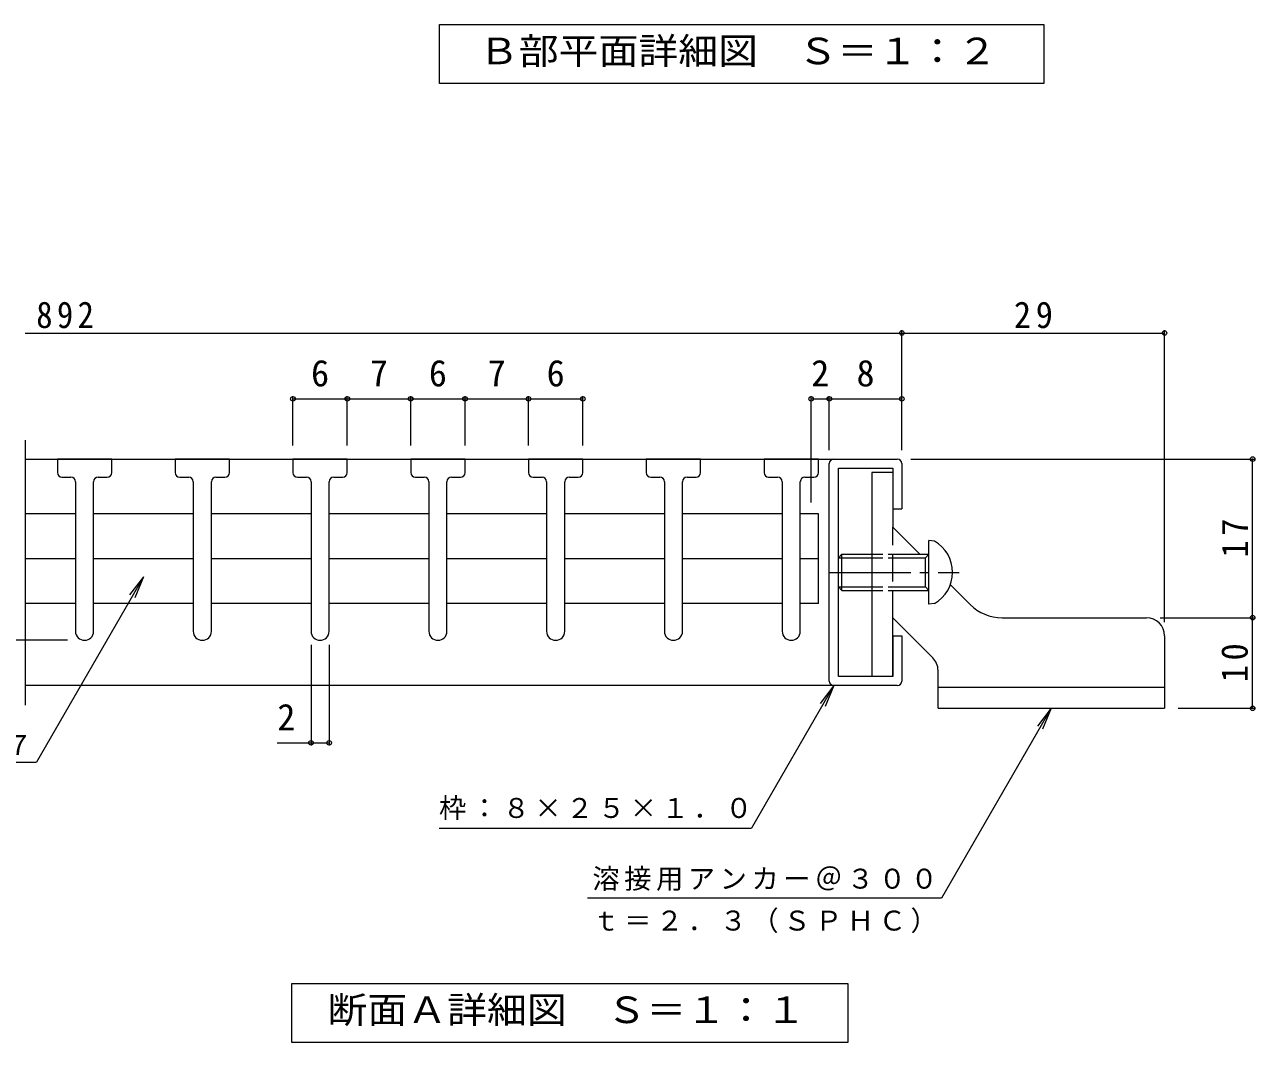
# Model space of a CAD drawing. Units: millimetres, scale not verified, with parts at other scales. Extents: x -899 to 897, y -681 to 645.
# Drawn here: x 192 to 871, y -562 to -1 of the extents above; entities that cross this region are included whole.
import ezdxf
from ezdxf.enums import TextEntityAlignment as Align

# ---------------------------------------------------------------- set-up
doc = ezdxf.new("R2010")
doc.units = ezdxf.units.MM
doc.header["$LTSCALE"] = 5
doc.header["$PDMODE"] = 32
doc.header["$PDSIZE"] = 2.5
for name, pattern in [('CHAIN2', [12, 9, -1, 1, -1]), ('DASHED1', [1.8, 1.2, -0.6]), ('DASHED3', [4, 3, -1])]:
    doc.linetypes.add(name, pattern=pattern)
for name, color, linetype, lineweight in [('2-1', 2, 'Continuous', 9), ('2-2', 3, 'Continuous', 5), ('2-4', 7, 'Continuous', 5), ('2-5', 7, 'Continuous', 5), ('2-9', 3, 'Continuous', 5), ('D-4', 7, 'Continuous', 5)]:
    doc.layers.add(name, color=color, linetype=linetype, lineweight=lineweight)
doc.layers.add('F-4', color=2, linetype='Continuous')
doc.styles.add('ＭＳ ゴシック', font='')
doc.styles.get('ＭＳ ゴシック').set_extended_font_data('MS Gothic')

msp = doc.modelspace()

# ---------------------------------------------------------------- linework, layer by layer
at = {"layer": '2-1'}
for p, q in [((191.836, -230.272), (191.836, -376.388)), ((191.836, -240.618), (673.086, -240.618)), ((635.586, -363.118), (635.586, -243.118)), ((675.586, -243.118), (675.586, -268.118)), ((670.586, -245.618), (670.586, -268.118)), ((670.586, -268.118), (675.586, -268.118)), ((670.586, -338.118), (675.586, -338.118)), ((675.586, -338.118), (675.586, -363.118)), ((673.086, -365.618), (191.836, -365.618))]:
    msp.add_line(p, q, dxfattribs=at)
for points in [[(640.586, -360.618), (640.586, -245.618), (670.586, -245.618)], [(670.586, -338.118), (670.586, -360.618), (640.586, -360.618)]]:
    msp.add_lwpolyline(points, dxfattribs=at)
for centre, start, end in [((638.086, -243.118), 90, 180), ((673.086, -243.118), 0, 90), ((638.086, -363.118), 180, 270), ((673.086, -363.118), 270, 0)]:
    msp.add_arc(centre, 2.5, start, end, dxfattribs=at)
at = {"layer": '2-2'}
for p, q in [((209.586, -240.618), (209.586, -248.118)), ((239.586, -240.618), (209.586, -240.618)), ((239.586, -248.118), (239.586, -240.618)), ((274.586, -240.618), (274.586, -248.118)), ((304.586, -240.618), (274.586, -240.618)), ((304.586, -248.118), (304.586, -240.618)), ((339.586, -240.618), (339.586, -248.118)), ((369.586, -240.618), (339.586, -240.618)), ((369.586, -248.118), (369.586, -240.618)), ((404.586, -240.618), (404.586, -248.118)), ((434.586, -240.618), (404.586, -240.618)), ((434.586, -248.118), (434.586, -240.618)), ((469.586, -240.618), (469.586, -248.118)), ((499.586, -240.618), (469.586, -240.618)), ((499.586, -248.118), (499.586, -240.618)), ((534.586, -240.618), (534.586, -248.118)), ((564.586, -240.618), (534.586, -240.618)), ((564.586, -248.118), (564.586, -240.618)), ((599.586, -240.618), (599.586, -248.118)), ((629.586, -240.618), (599.586, -240.618)), ((629.586, -248.118), (629.586, -240.618)), ((212.086, -250.618), (217.086, -250.618)), ((232.086, -250.618), (237.086, -250.618)), ((277.086, -250.618), (282.086, -250.618)), ((297.086, -250.618), (302.086, -250.618)), ((342.086, -250.618), (347.086, -250.618)), ((362.086, -250.618), (367.086, -250.618)), ((407.086, -250.618), (412.086, -250.618)), ((427.086, -250.618), (432.086, -250.618)), ((472.086, -250.618), (477.086, -250.618)), ((492.086, -250.618), (497.086, -250.618)), ((537.086, -250.618), (542.086, -250.618)), ((557.086, -250.618), (562.086, -250.618)), ((602.086, -250.618), (607.086, -250.618)), ((622.086, -250.618), (627.086, -250.618)), ((219.586, -253.118), (219.586, -335.618)), ((229.586, -335.618), (229.586, -253.118)), ((284.586, -253.118), (284.586, -335.618)), ((294.586, -335.618), (294.586, -253.118)), ((349.586, -253.118), (349.586, -335.618)), ((359.586, -335.618), (359.586, -253.118)), ((414.586, -253.118), (414.586, -335.618)), ((424.586, -335.618), (424.586, -253.118)), ((479.586, -253.118), (479.586, -335.618)), ((489.586, -335.618), (489.586, -253.118)), ((544.586, -253.118), (544.586, -335.618)), ((554.586, -335.618), (554.586, -253.118)), ((609.586, -253.118), (609.586, -335.618)), ((619.586, -335.618), (619.586, -253.118)), ((219.586, -270.868), (191.836, -270.868)), ((284.586, -270.868), (229.586, -270.868)), ((349.586, -270.868), (294.586, -270.868)), ((414.586, -270.868), (359.586, -270.868)), ((479.586, -270.868), (424.586, -270.868)), ((544.586, -270.868), (489.586, -270.868)), ((609.586, -270.868), (554.586, -270.868)), ((629.586, -270.868), (619.586, -270.868)), ((629.586, -320.368), (629.586, -270.868)), ((219.586, -295.618), (191.836, -295.618)), ((284.586, -295.618), (229.586, -295.618)), ((349.586, -295.618), (294.586, -295.618)), ((414.586, -295.618), (359.586, -295.618)), ((479.586, -295.618), (424.586, -295.618)), ((544.586, -295.618), (489.586, -295.618)), ((609.586, -295.618), (554.586, -295.618)), ((629.586, -295.618), (619.586, -295.618)), ((219.586, -320.368), (191.836, -320.368)), ((284.586, -320.368), (229.586, -320.368)), ((349.586, -320.368), (294.586, -320.368)), ((414.586, -320.368), (359.586, -320.368)), ((479.586, -320.368), (424.586, -320.368)), ((544.586, -320.368), (489.586, -320.368)), ((609.586, -320.368), (554.586, -320.368)), ((629.586, -320.368), (619.586, -320.368))]:
    msp.add_line(p, q, dxfattribs=at)
for centre, radius, start, end in [((212.086, -248.118), 2.5, 180, 270), ((217.086, -253.118), 2.5, 0, 90), ((232.086, -253.118), 2.5, 90, 180), ((237.086, -248.118), 2.5, 270, 0), ((277.086, -248.118), 2.5, 180, 270), ((282.086, -253.118), 2.5, 0, 90), ((297.086, -253.118), 2.5, 90, 180), ((302.086, -248.118), 2.5, 270, 0), ((342.086, -248.118), 2.5, 180, 270), ((347.086, -253.118), 2.5, 0, 90), ((362.086, -253.118), 2.5, 90, 180), ((367.086, -248.118), 2.5, 270, 0), ((407.086, -248.118), 2.5, 180, 270), ((412.086, -253.118), 2.5, 0, 90), ((427.086, -253.118), 2.5, 90, 180), ((432.086, -248.118), 2.5, 270, 0), ((472.086, -248.118), 2.5, 180, 270), ((477.086, -253.118), 2.5, 0, 90), ((492.086, -253.118), 2.5, 90, 180), ((497.086, -248.118), 2.5, 270, 0), ((537.086, -248.118), 2.5, 180, 270), ((542.086, -253.118), 2.5, 0, 90), ((557.086, -253.118), 2.5, 90, 180), ((562.086, -248.118), 2.5, 270, 0), ((602.086, -248.118), 2.5, 180, 270), ((607.086, -253.118), 2.5, 0, 90), ((622.086, -253.118), 2.5, 90, 180), ((627.086, -248.118), 2.5, 270, 0), ((224.586, -335.618), 5, 180, 0), ((289.586, -335.618), 5, 180, 0), ((354.586, -335.618), 5, 180, 0), ((419.586, -335.618), 5, 180, 0), ((484.586, -335.618), 5, 180, 0), ((549.586, -335.618), 5, 180, 0), ((614.586, -335.618), 5, 180, 0)]:
    msp.add_arc(centre, radius, start, end, dxfattribs=at)
at = {"layer": '2-4'}
for p, q in [((675.586, -235.618), (675.586, -169.57)), ((820.586, -330.618), (820.586, -169.57)), ((191.836, -171.07), (820.586, -171.07)), ((339.586, -233.118), (339.586, -205.92)), ((339.586, -207.42), (499.586, -207.42)), ((369.586, -233.118), (369.586, -205.92)), ((404.586, -233.118), (404.586, -205.92)), ((434.586, -233.118), (434.586, -205.92)), ((469.586, -233.118), (469.586, -205.92)), ((499.586, -233.118), (499.586, -205.92)), ((625.586, -264.618), (625.586, -205.92)), ((625.586, -207.42), (675.586, -207.42)), ((635.586, -235.618), (635.586, -205.92)), ((680.586, -240.618), (870.712, -240.618)), ((869.212, -378.118), (869.212, -240.618)), ((818.086, -328.118), (870.712, -328.118)), ((215.105, -340.618), (153.979, -340.618)), ((349.586, -343.118), (349.586, -398.685)), ((359.586, -343.118), (359.586, -398.685)), ((828.086, -378.118), (870.712, -378.118)), ((330.97, -397.185), (359.586, -397.185))]:
    msp.add_line(p, q, dxfattribs=at)
at = {"layer": '2-4', "color": 2, "lineweight": 9}
msp.add_lwpolyline([(339.058, -562.42), (339.058, -529.921), (645.779, -529.921), (645.779, -562.42)], close=True, dxfattribs=at)
at = {"layer": '2-4'}
for p in [(675.586, -171.07), (820.586, -171.07), (339.586, -207.42), (369.586, -207.42), (404.586, -207.42), (434.586, -207.42), (469.586, -207.42), (499.586, -207.42), (625.586, -207.42), (635.586, -207.42), (675.586, -207.42), (869.212, -240.618), (869.212, -328.118), (869.212, -378.118), (349.586, -397.185), (359.586, -397.185)]:
    msp.add_point(p, dxfattribs=at)
at = {"layer": '2-5'}
for p, q in [((257.086, -305.618), (198.124, -407.743)), ((257.086, -305.618), (249.477, -315.535)), ((257.086, -305.618), (252.303, -317.167)), ((638.086, -365.618), (592.729, -444.18)), ((638.086, -365.618), (630.477, -375.535)), ((638.086, -365.618), (633.303, -377.167)), ((758.086, -378.118), (697.584, -482.911)), ((758.086, -378.118), (750.477, -388.035)), ((758.086, -378.118), (753.303, -389.667)), ((57.16, -407.743), (198.124, -407.743)), ((420.229, -444.18), (592.729, -444.18)), ((697.584, -482.911), (502.149, -482.911))]:
    msp.add_line(p, q, dxfattribs=at)
at = {"layer": '2-9'}
for p, q in [((659.086, -248.118), (659.086, -360.618)), ((670.586, -248.118), (659.086, -248.118)), ((670.586, -248.118), (670.586, -278.118)), ((670.586, -278.118), (685.586, -293.118)), ((690.586, -320.618), (690.586, -285.618)), ((693.586, -285.881), (690.586, -285.618)), ((642.586, -293.118), (640.586, -295.118)), ((640.586, -295.118), (659.086, -295.118)), ((642.586, -313.118), (642.586, -293.118)), ((642.586, -293.118), (659.086, -293.118)), ((670.586, -293.118), (690.586, -293.118)), ((670.586, -295.118), (688.586, -295.118)), ((690.586, -293.118), (688.586, -295.118)), ((688.586, -311.118), (688.586, -295.118)), ((640.586, -311.118), (659.086, -311.118)), ((640.586, -311.118), (642.586, -313.118)), ((670.586, -311.118), (688.586, -311.118)), ((688.586, -311.118), (690.586, -313.118)), ((702.386, -309.918), (713.264, -320.796)), ((642.586, -313.118), (659.086, -313.118)), ((670.586, -313.118), (690.586, -313.118)), ((693.586, -320.356), (690.586, -320.618)), ((670.586, -360.618), (670.586, -328.118)), ((692.657, -350.189), (670.586, -328.118)), ((730.941, -328.118), (810.586, -328.118)), ((820.586, -338.118), (820.586, -378.118)), ((695.586, -378.118), (695.586, -357.26)), ((670.586, -360.618), (659.086, -360.618)), ((820.586, -366.618), (695.586, -366.618)), ((695.586, -378.118), (820.586, -378.118))]:
    msp.add_line(p, q, dxfattribs=at)
at = {"layer": '2-9', "linetype": 'DASHED3'}
msp.add_line((670.586, -328.118), (670.586, -278.118), dxfattribs=at)
at = {"layer": '2-9', "linetype": 'DASHED1'}
for p, q in [((659.086, -293.118), (670.586, -293.118)), ((659.086, -295.118), (670.586, -295.118)), ((659.086, -311.118), (670.586, -311.118)), ((659.086, -313.118), (670.586, -313.118))]:
    msp.add_line(p, q, dxfattribs=at)
at = {"layer": '2-9', "linetype": 'CHAIN2'}
msp.add_line((635.586, -303.118), (707.172, -303.118), dxfattribs=at)
at = {"layer": '2-9'}
for centre, radius, start, end in [((683.729, -303.118), 19.857, 299.76143, 60.23856), ((730.941, -303.118), 25, 225, 270), ((810.586, -338.118), 10, 0, 90), ((685.586, -357.26), 10, 0, 45)]:
    msp.add_arc(centre, radius, start, end, dxfattribs=at)
at = {"layer": 'D-4', "color": 2, "lineweight": 9}
msp.add_lwpolyline([(420.447, -33.44), (420.447, -0.94), (754.029, -0.94), (754.029, -33.44)], close=True, dxfattribs=at)

# ---------------------------------------------------------------- texts
at = {"layer": '2-4', "color": 2, "style": 'ＭＳ ゴシック'}
for s, p in [('6', (349.586, -204.92)), ('7', (382.086, -204.92)), ('6', (414.586, -204.92)), ('7', (447.086, -204.92)), ('6', (479.586, -204.92)), ('2', (625.586, -204.92)), ('8', (650.586, -204.92)), ('2', (330.97, -394.685))]:
    msp.add_text(s, height=14.66, dxfattribs=at).set_placement(p, align=Align.BOTTOM_LEFT)
at = {"layer": '2-4', "color": 2, "style": 'ＭＳ ゴシック', "width": 1.1}
msp.add_text('断面Ａ詳細図\u3000Ｓ＝１：１', height=14.66, dxfattribs=at).set_placement((358.668, -556.171), align=Align.BOTTOM_LEFT)
at = {"layer": '2-4', "color": 2, "insert": (737.461, -168.57), "char_height": 14.66, "attachment_point": 7, "style": 'ＭＳ ゴシック'}
msp.add_mtext('\\T1.27;\\W0.95;29', dxfattribs=at)
at = {"layer": '2-4', "color": 2, "char_height": 14.66, "attachment_point": 7, "rotation": 90, "style": 'ＭＳ ゴシック'}
for s, insert in [('\\T1.27;\\W0.95;17', (866.712, -294.993)), ('\\T1.27;\\W0.95;10', (866.712, -363.743))]:
    msp.add_mtext(s, dxfattribs=dict(at, insert=insert))
at = {"layer": '2-5', "char_height": 11, "attachment_point": 7, "style": 'ＭＳ ゴシック'}
for s, insert in [('\\T1.17;クロスバー：□７', (57.94, -404.565)), ('\\T1.17;枠：８×２５×１．０', (420.229, -439.81)), ('\\T1.17;溶接用アンカー＠３００', (504.866, -478.885)), ('\\T1.17;ｔ＝２．３（ＳＰＨＣ）', (504.866, -502.172))]:
    msp.add_mtext(s, dxfattribs=dict(at, insert=insert))
at = {"layer": 'D-4', "color": 2, "style": 'ＭＳ ゴシック', "width": 1.1}
msp.add_text('Ｂ部平面詳細図\u3000Ｓ＝１：２', height=14.66, dxfattribs=at).set_placement((442.238, -27.19), align=Align.BOTTOM_LEFT)
at = {"layer": 'F-4', "insert": (197.962, -168.57), "char_height": 14.66, "attachment_point": 7, "style": 'ＭＳ ゴシック'}
msp.add_mtext('\\T1.27;\\W0.9;892', dxfattribs=at)

doc.saveas('drawing.dxf')
